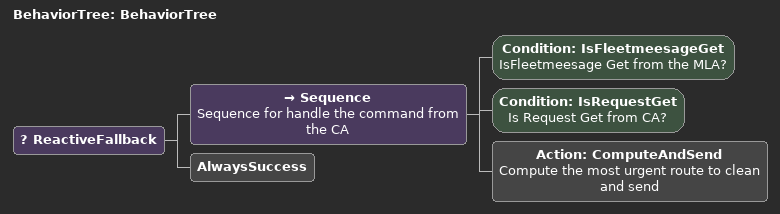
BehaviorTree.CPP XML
<?xml version="1.0"?>
<root main_tree_to_execute="BehaviorTree">
    <BehaviorTree ID="BehaviorTree">
        <ReactiveFallback>
            <Sequence name="Sequence for handle the command from the CA">
                <Condition ID="IsFleetmeesageGet" name="IsFleetmeesage Get from the MLA?"/>
                <Condition ID="IsRequestGet" name="Is Request Get from CA?"/>
                <Action ID="ComputeAndSend" name="Compute the most urgent route to clean and send"/>
            </Sequence>
            <AlwaysSuccess/>
        </ReactiveFallback>
    </BehaviorTree>
</root>
